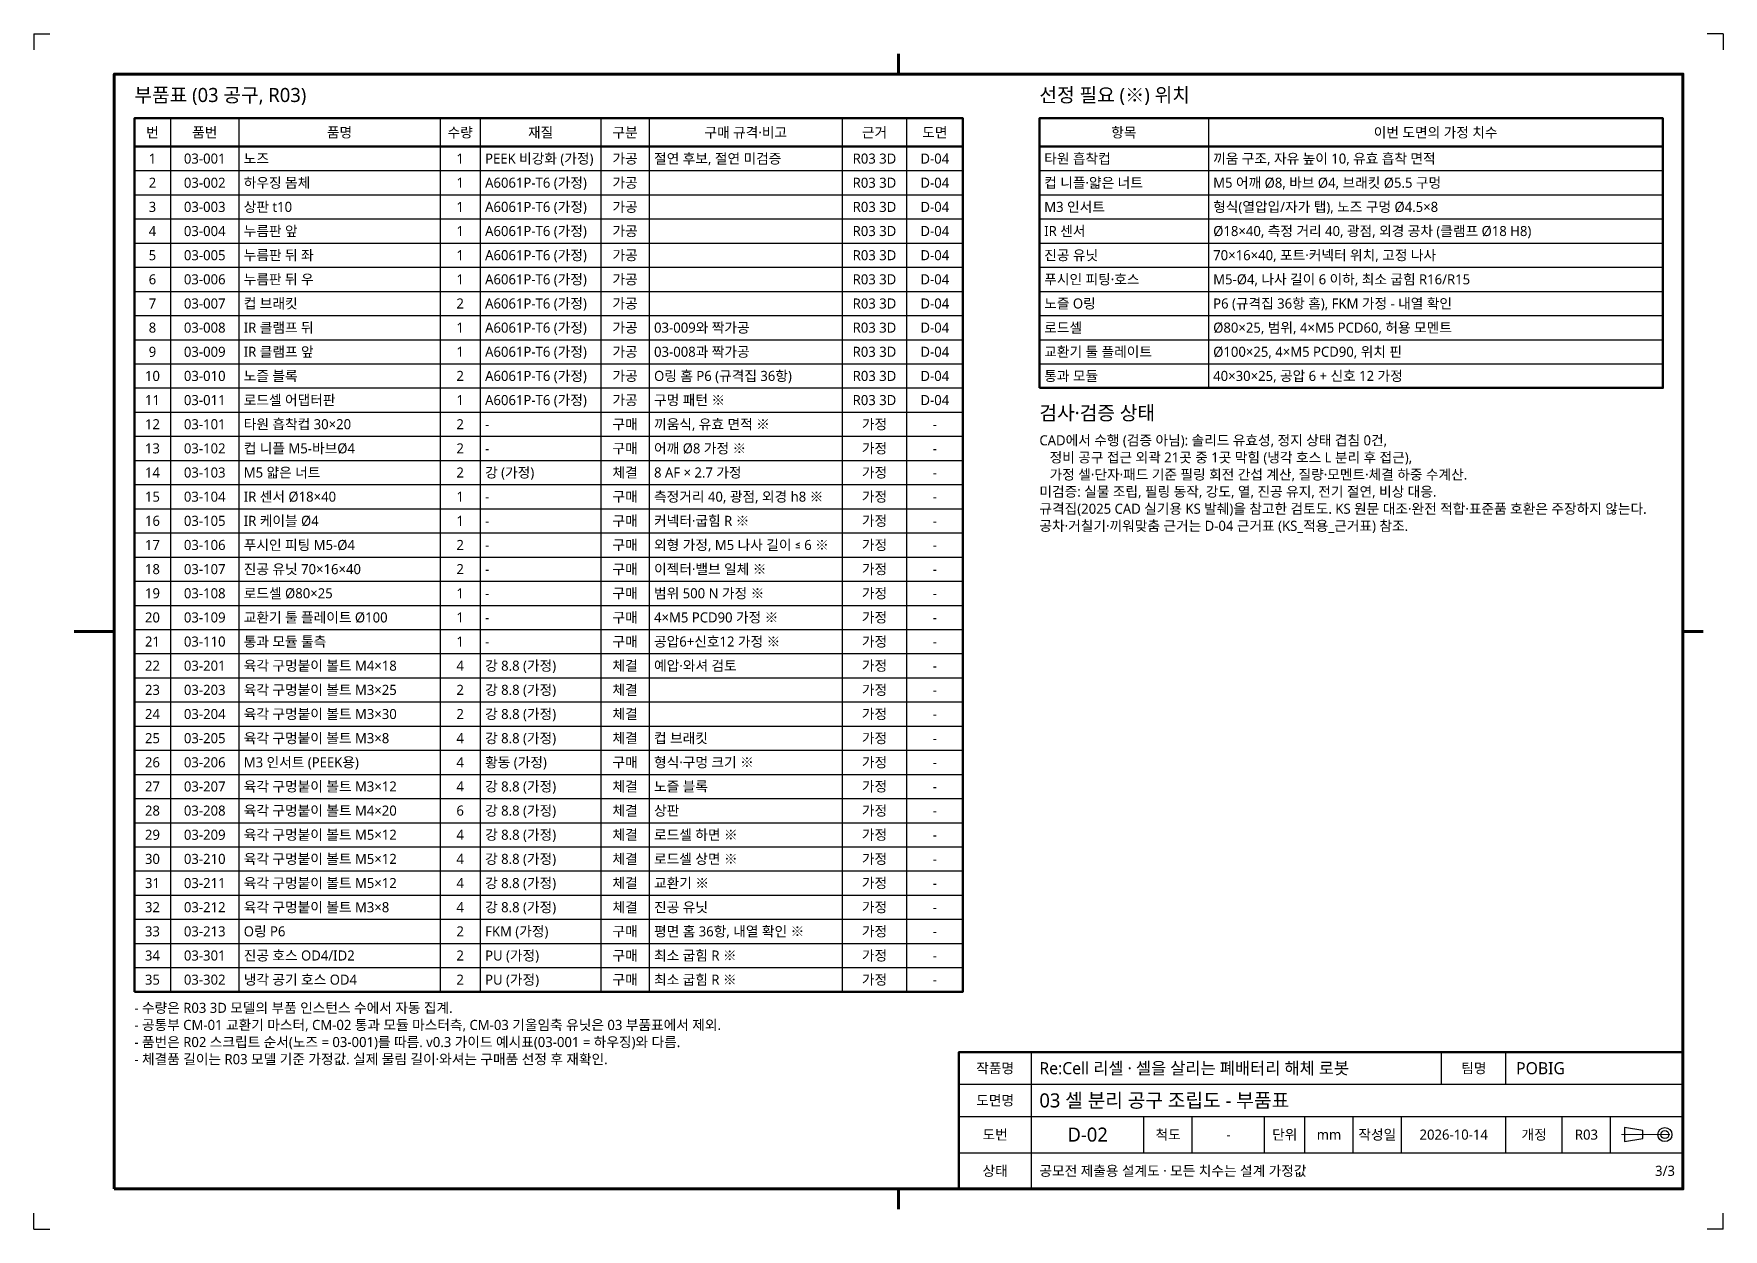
# Model space of a CAD drawing. Header units: millimetres. Extents: x 0 to 1800, y -680 to 297.
# Drawn here: x 1380 to 1800, y 0 to 297 of the extents above; entities that cross this region are included whole.
import ezdxf
from ezdxf.enums import TextEntityAlignment as Align

# ---------------------------------------------------------------- set-up
doc = ezdxf.new("R2010")
doc.units = ezdxf.units.MM
doc.linetypes.add('KS_CENTER', pattern=[17, 12, -2, 1, -2])
for name, color, linetype, lineweight in [('CENTER', 1, 'KS_CENTER', 18), ('FRAME', 7, 'Continuous', 70), ('SYMBOL', 7, 'Continuous', 25), ('TABLE', 7, 'Continuous', 25), ('TABLE_THK', 7, 'Continuous', 50), ('TEXT', 7, 'Continuous', 25)]:
    doc.layers.add(name, color=color, linetype=linetype, lineweight=lineweight)
doc.styles.add('KS', font='malgun.ttf')

# ---------------------------------------------------------------- blocks, each defined once
blk = doc.blocks.new('D-02_R03_3of3')
at = {"layer": 'CENTER'}
blk.add_line((394.75, 23.5), (408, 23.5), dxfattribs=at)
at = {"layer": 'FRAME'}
for p, q in [((215, 287), (215, 292)), ((20, 148.5), (10, 148.5)), ((410, 148.5), (415, 148.5)), ((215, 10), (215, 5))]:
    blk.add_line(p, q, dxfattribs=at)
blk.add_lwpolyline([(20, 10), (410, 10), (410, 287), (20, 287)], close=True, dxfattribs=at)
at = {"layer": 'SYMBOL'}
blk.add_lwpolyline([(395.5, 21.75), (400, 22.5), (400, 24.5), (395.5, 25.25)], close=True, dxfattribs=at)
for radius in [1.75, 1]:
    blk.add_circle((405.5, 23.5), radius, dxfattribs=at)
at = {"layer": 'TABLE'}
for p, q in [((0, 297), (4, 297)), ((0, 297), (0, 293)), ((420, 297), (416, 297)), ((420, 297), (420, 293)), ((34, 276), (34, 59)), ((51, 276), (51, 59)), ((101, 276), (101, 59)), ((111, 276), (111, 59)), ((141, 276), (141, 59)), ((153, 276), (153, 59)), ((201, 276), (201, 59)), ((217, 276), (217, 59)), ((292, 276), (292, 209)), ((25, 263), (231, 263)), ((250, 263), (405, 263)), ((25, 257), (231, 257)), ((250, 257), (405, 257)), ((25, 251), (231, 251)), ((250, 251), (405, 251)), ((25, 245), (231, 245)), ((250, 245), (405, 245)), ((25, 239), (231, 239)), ((250, 239), (405, 239)), ((25, 233), (231, 233)), ((250, 233), (405, 233)), ((25, 227), (231, 227)), ((250, 227), (405, 227)), ((25, 221), (231, 221)), ((250, 221), (405, 221)), ((25, 215), (231, 215)), ((250, 215), (405, 215)), ((25, 209), (231, 209)), ((250, 209), (405, 209)), ((25, 203), (231, 203)), ((25, 197), (231, 197)), ((25, 191), (231, 191)), ((25, 185), (231, 185)), ((25, 179), (231, 179)), ((25, 173), (231, 173)), ((25, 167), (231, 167)), ((25, 161), (231, 161)), ((25, 155), (231, 155)), ((25, 149), (231, 149)), ((25, 143), (231, 143)), ((25, 137), (231, 137)), ((25, 131), (231, 131)), ((25, 125), (231, 125)), ((25, 119), (231, 119)), ((25, 113), (231, 113)), ((25, 107), (231, 107)), ((25, 101), (231, 101)), ((25, 95), (231, 95)), ((25, 89), (231, 89)), ((25, 83), (231, 83)), ((25, 77), (231, 77)), ((25, 71), (231, 71)), ((25, 65), (231, 65)), ((25, 59), (231, 59)), ((248, 36), (248, 44)), ((350, 36), (350, 44)), ((366, 36), (366, 44)), ((230, 36), (410, 36)), ((248, 28), (248, 36)), ((230, 28), (410, 28)), ((248, 19), (248, 28)), ((276, 19), (276, 28)), ((288, 19), (288, 28)), ((306, 19), (306, 28)), ((316, 19), (316, 28)), ((328, 19), (328, 28)), ((340, 19), (340, 28)), ((366, 19), (366, 28)), ((380, 19), (380, 28)), ((392, 19), (392, 28)), ((230, 19), (410, 19)), ((248, 10), (248, 19)), ((0, 0), (0, 4)), ((0, 0), (4, 0)), ((420, 0), (416, 0)), ((420, 0), (420, 4))]:
    blk.add_line(p, q, dxfattribs=at)
at = {"layer": 'TABLE_THK'}
for p, q in [((25, 269), (231, 269)), ((250, 269), (405, 269))]:
    blk.add_line(p, q, dxfattribs=at)
for points in [[(25, 59), (231, 59), (231, 276), (25, 276)], [(250, 209), (405, 209), (405, 276), (250, 276)], [(230, 10), (410, 10), (410, 44), (230, 44)]]:
    blk.add_lwpolyline(points, close=True, dxfattribs=at)
at = {"layer": 'TEXT', "style": 'KS'}
for s, height, p in [('부품표 (03 공구, R03)', 3.5, (25, 279)), ('선정 필요 (※) 위치', 3.5, (250, 279)), ('검사·검증 상태', 3.5, (250, 200)), ('CAD에서 수행 (검증 아님): 솔리드 유효성, 정지 상태 겹침 0건,', 2.5, (250, 194)), ('   정비 공구 접근 외곽 21곳 중 1곳 막힘 (냉각 호스 L 분리 후 접근),', 2.5, (250, 189.75)), ('   가정 셀·단자·패드 기준 필링 회전 간섭 계산, 질량·모멘트·체결 하중 수계산.', 2.5, (250, 185.5)), ('미검증: 실물 조립, 필링 동작, 강도, 열, 진공 유지, 전기 절연, 비상 대응.', 2.5, (250, 181.25)), ('규격집(2025 CAD 실기용 KS 발췌)을 참고한 검토도. KS 원문 대조·완전 적합·표준품 호환은 주장하지 않는다.', 2.5, (250, 177)), ('공차·거칠기·끼워맞춤 근거는 D-04 근거표 (KS_적용_근거표) 참조.', 2.5, (250, 172.75)), ('- 수량은 R03 3D 모델의 부품 인스턴스 수에서 자동 집계.', 2.5, (25, 53)), ('- 공통부 CM-01 교환기 마스터, CM-02 통과 모듈 마스터측, CM-03 기울임축 유닛은 03 부품표에서 제외.', 2.5, (25, 48.75)), ('- 품번은 R02 스크립트 순서(노즈 = 03-001)를 따름. v0.3 가이드 예시표(03-001 = 하우징)와 다름.', 2.5, (25, 44.5)), ('- 체결품 길이는 R03 모델 기준 가정값. 실제 물림 길이·와셔는 구매품 선정 후 재확인.', 2.5, (25, 40.25))]:
    blk.add_text(s, height=height, dxfattribs=at).set_placement(p, align=Align.BOTTOM_LEFT)
for s, height, p in [('번', 2.5, (29.5, 272.5)), ('품번', 2.5, (42.5, 272.5)), ('품명', 2.5, (76, 272.5)), ('수량', 2.5, (106, 272.5)), ('재질', 2.5, (126, 272.5)), ('구분', 2.5, (147, 272.5)), ('구매 규격·비고', 2.5, (177, 272.5)), ('근거', 2.5, (209, 272.5)), ('도면', 2.5, (224, 272.5)), ('항목', 2.5, (271, 272.5)), ('이번 도면의 가정 치수', 2.5, (348.5, 272.5)), ('1', 2.5, (29.5, 266)), ('03-001', 2.5, (42.5, 266)), ('1', 2.5, (106, 266)), ('가공', 2.5, (147, 266)), ('R03 3D', 2.5, (209, 266)), ('D-04', 2.5, (224, 266)), ('2', 2.5, (29.5, 260)), ('03-002', 2.5, (42.5, 260)), ('1', 2.5, (106, 260)), ('가공', 2.5, (147, 260)), ('R03 3D', 2.5, (209, 260)), ('D-04', 2.5, (224, 260)), ('3', 2.5, (29.5, 254)), ('03-003', 2.5, (42.5, 254)), ('1', 2.5, (106, 254)), ('가공', 2.5, (147, 254)), ('R03 3D', 2.5, (209, 254)), ('D-04', 2.5, (224, 254)), ('4', 2.5, (29.5, 248)), ('03-004', 2.5, (42.5, 248)), ('1', 2.5, (106, 248)), ('가공', 2.5, (147, 248)), ('R03 3D', 2.5, (209, 248)), ('D-04', 2.5, (224, 248)), ('5', 2.5, (29.5, 242)), ('03-005', 2.5, (42.5, 242)), ('1', 2.5, (106, 242)), ('가공', 2.5, (147, 242)), ('R03 3D', 2.5, (209, 242)), ('D-04', 2.5, (224, 242)), ('6', 2.5, (29.5, 236)), ('03-006', 2.5, (42.5, 236)), ('1', 2.5, (106, 236)), ('가공', 2.5, (147, 236)), ('R03 3D', 2.5, (209, 236)), ('D-04', 2.5, (224, 236)), ('7', 2.5, (29.5, 230)), ('03-007', 2.5, (42.5, 230)), ('2', 2.5, (106, 230)), ('가공', 2.5, (147, 230)), ('R03 3D', 2.5, (209, 230)), ('D-04', 2.5, (224, 230)), ('8', 2.5, (29.5, 224)), ('03-008', 2.5, (42.5, 224)), ('1', 2.5, (106, 224)), ('가공', 2.5, (147, 224)), ('R03 3D', 2.5, (209, 224)), ('D-04', 2.5, (224, 224)), ('9', 2.5, (29.5, 218)), ('03-009', 2.5, (42.5, 218)), ('1', 2.5, (106, 218)), ('가공', 2.5, (147, 218)), ('R03 3D', 2.5, (209, 218)), ('D-04', 2.5, (224, 218)), ('10', 2.5, (29.5, 212)), ('03-010', 2.5, (42.5, 212)), ('2', 2.5, (106, 212)), ('가공', 2.5, (147, 212)), ('R03 3D', 2.5, (209, 212)), ('D-04', 2.5, (224, 212)), ('11', 2.5, (29.5, 206)), ('03-011', 2.5, (42.5, 206)), ('1', 2.5, (106, 206)), ('가공', 2.5, (147, 206)), ('R03 3D', 2.5, (209, 206)), ('D-04', 2.5, (224, 206)), ('12', 2.5, (29.5, 200)), ('03-101', 2.5, (42.5, 200)), ('2', 2.5, (106, 200)), ('구매', 2.5, (147, 200)), ('가정', 2.5, (209, 200)), ('-', 2.5, (224, 200)), ('13', 2.5, (29.5, 194)), ('03-102', 2.5, (42.5, 194)), ('2', 2.5, (106, 194)), ('구매', 2.5, (147, 194)), ('가정', 2.5, (209, 194)), ('-', 2.5, (224, 194)), ('14', 2.5, (29.5, 188)), ('03-103', 2.5, (42.5, 188)), ('2', 2.5, (106, 188)), ('체결', 2.5, (147, 188)), ('가정', 2.5, (209, 188)), ('-', 2.5, (224, 188)), ('15', 2.5, (29.5, 182)), ('03-104', 2.5, (42.5, 182)), ('1', 2.5, (106, 182)), ('구매', 2.5, (147, 182)), ('가정', 2.5, (209, 182)), ('-', 2.5, (224, 182)), ('16', 2.5, (29.5, 176)), ('03-105', 2.5, (42.5, 176)), ('1', 2.5, (106, 176)), ('구매', 2.5, (147, 176)), ('가정', 2.5, (209, 176)), ('-', 2.5, (224, 176)), ('17', 2.5, (29.5, 170)), ('03-106', 2.5, (42.5, 170)), ('2', 2.5, (106, 170)), ('구매', 2.5, (147, 170)), ('가정', 2.5, (209, 170)), ('-', 2.5, (224, 170)), ('18', 2.5, (29.5, 164)), ('03-107', 2.5, (42.5, 164)), ('2', 2.5, (106, 164)), ('구매', 2.5, (147, 164)), ('가정', 2.5, (209, 164)), ('-', 2.5, (224, 164)), ('19', 2.5, (29.5, 158)), ('03-108', 2.5, (42.5, 158)), ('1', 2.5, (106, 158)), ('구매', 2.5, (147, 158)), ('가정', 2.5, (209, 158)), ('-', 2.5, (224, 158)), ('20', 2.5, (29.5, 152)), ('03-109', 2.5, (42.5, 152)), ('1', 2.5, (106, 152)), ('구매', 2.5, (147, 152)), ('가정', 2.5, (209, 152)), ('-', 2.5, (224, 152)), ('21', 2.5, (29.5, 146)), ('03-110', 2.5, (42.5, 146)), ('1', 2.5, (106, 146)), ('구매', 2.5, (147, 146)), ('가정', 2.5, (209, 146)), ('-', 2.5, (224, 146)), ('22', 2.5, (29.5, 140)), ('03-201', 2.5, (42.5, 140)), ('4', 2.5, (106, 140)), ('체결', 2.5, (147, 140)), ('가정', 2.5, (209, 140)), ('-', 2.5, (224, 140)), ('23', 2.5, (29.5, 134)), ('03-203', 2.5, (42.5, 134)), ('2', 2.5, (106, 134)), ('체결', 2.5, (147, 134)), ('가정', 2.5, (209, 134)), ('-', 2.5, (224, 134)), ('24', 2.5, (29.5, 128)), ('03-204', 2.5, (42.5, 128)), ('2', 2.5, (106, 128)), ('체결', 2.5, (147, 128)), ('가정', 2.5, (209, 128)), ('-', 2.5, (224, 128)), ('25', 2.5, (29.5, 122)), ('03-205', 2.5, (42.5, 122)), ('4', 2.5, (106, 122)), ('체결', 2.5, (147, 122)), ('가정', 2.5, (209, 122)), ('-', 2.5, (224, 122)), ('26', 2.5, (29.5, 116)), ('03-206', 2.5, (42.5, 116)), ('4', 2.5, (106, 116)), ('구매', 2.5, (147, 116)), ('가정', 2.5, (209, 116)), ('-', 2.5, (224, 116)), ('27', 2.5, (29.5, 110)), ('03-207', 2.5, (42.5, 110)), ('4', 2.5, (106, 110)), ('체결', 2.5, (147, 110)), ('가정', 2.5, (209, 110)), ('-', 2.5, (224, 110)), ('28', 2.5, (29.5, 104)), ('03-208', 2.5, (42.5, 104)), ('6', 2.5, (106, 104)), ('체결', 2.5, (147, 104)), ('가정', 2.5, (209, 104)), ('-', 2.5, (224, 104)), ('29', 2.5, (29.5, 98)), ('03-209', 2.5, (42.5, 98)), ('4', 2.5, (106, 98)), ('체결', 2.5, (147, 98)), ('가정', 2.5, (209, 98)), ('-', 2.5, (224, 98)), ('30', 2.5, (29.5, 92)), ('03-210', 2.5, (42.5, 92)), ('4', 2.5, (106, 92)), ('체결', 2.5, (147, 92)), ('가정', 2.5, (209, 92)), ('-', 2.5, (224, 92)), ('31', 2.5, (29.5, 86)), ('03-211', 2.5, (42.5, 86)), ('4', 2.5, (106, 86)), ('체결', 2.5, (147, 86)), ('가정', 2.5, (209, 86)), ('-', 2.5, (224, 86)), ('32', 2.5, (29.5, 80)), ('03-212', 2.5, (42.5, 80)), ('4', 2.5, (106, 80)), ('체결', 2.5, (147, 80)), ('가정', 2.5, (209, 80)), ('-', 2.5, (224, 80)), ('33', 2.5, (29.5, 74)), ('03-213', 2.5, (42.5, 74)), ('2', 2.5, (106, 74)), ('구매', 2.5, (147, 74)), ('가정', 2.5, (209, 74)), ('-', 2.5, (224, 74)), ('34', 2.5, (29.5, 68)), ('03-301', 2.5, (42.5, 68)), ('2', 2.5, (106, 68)), ('구매', 2.5, (147, 68)), ('가정', 2.5, (209, 68)), ('-', 2.5, (224, 68)), ('35', 2.5, (29.5, 62)), ('03-302', 2.5, (42.5, 62)), ('2', 2.5, (106, 62)), ('구매', 2.5, (147, 62)), ('가정', 2.5, (209, 62)), ('-', 2.5, (224, 62)), ('작품명', 2.5, (239, 40)), ('팀명', 2.5, (358, 40)), ('도면명', 2.5, (239, 32)), ('D-02', 3.5, (262, 23.5)), ('도번', 2.5, (239, 23.5)), ('척도', 2.5, (282, 23.5)), ('-', 2.5, (297, 23.5)), ('단위', 2.5, (311, 23.5)), ('mm', 2.5, (322, 23.5)), ('작성일', 2.5, (334, 23.5)), ('2026-10-14', 2.5, (353, 23.5)), ('개정', 2.5, (373, 23.5)), ('R03', 2.5, (386, 23.5)), ('상태', 2.5, (239, 14.5))]:
    blk.add_text(s, height=height, dxfattribs=at).set_placement(p, align=Align.MIDDLE_CENTER)
for s, height, p in [('노즈', 2.5, (52.2, 266)), ('PEEK 비강화 (가정)', 2.5, (112.2, 266)), ('절연 후보, 절연 미검증', 2.5, (154.2, 266)), ('타원 흡착컵', 2.5, (251.2, 266)), ('끼움 구조, 자유 높이 10, 유효 흡착 면적', 2.5, (293.2, 266)), ('하우징 몸체', 2.5, (52.2, 260)), ('A6061P-T6 (가정)', 2.5, (112.2, 260)), ('컵 니플·얇은 너트', 2.5, (251.2, 260)), ('M5 어깨 Ø8, 바브 Ø4, 브래킷 Ø5.5 구멍', 2.5, (293.2, 260)), ('상판 t10', 2.5, (52.2, 254)), ('A6061P-T6 (가정)', 2.5, (112.2, 254)), ('M3 인서트', 2.5, (251.2, 254)), ('형식(열압입/자가 탭), 노즈 구멍 Ø4.5×8', 2.5, (293.2, 254)), ('누름판 앞', 2.5, (52.2, 248)), ('A6061P-T6 (가정)', 2.5, (112.2, 248)), ('IR 센서', 2.5, (251.2, 248)), ('Ø18×40, 측정 거리 40, 광점, 외경 공차 (클램프 Ø18 H8)', 2.5, (293.2, 248)), ('누름판 뒤 좌', 2.5, (52.2, 242)), ('A6061P-T6 (가정)', 2.5, (112.2, 242)), ('진공 유닛', 2.5, (251.2, 242)), ('70×16×40, 포트·커넥터 위치, 고정 나사', 2.5, (293.2, 242)), ('누름판 뒤 우', 2.5, (52.2, 236)), ('A6061P-T6 (가정)', 2.5, (112.2, 236)), ('푸시인 피팅·호스', 2.5, (251.2, 236)), ('M5-Ø4, 나사 길이 6 이하, 최소 굽힘 R16/R15', 2.5, (293.2, 236)), ('컵 브래킷', 2.5, (52.2, 230)), ('A6061P-T6 (가정)', 2.5, (112.2, 230)), ('노즐 O링', 2.5, (251.2, 230)), ('P6 (규격집 36항 홈), FKM 가정 - 내열 확인', 2.5, (293.2, 230)), ('IR 클램프 뒤', 2.5, (52.2, 224)), ('A6061P-T6 (가정)', 2.5, (112.2, 224)), ('03-009와 짝가공', 2.5, (154.2, 224)), ('로드셀', 2.5, (251.2, 224)), ('Ø80×25, 범위, 4×M5 PCD60, 허용 모멘트', 2.5, (293.2, 224)), ('IR 클램프 앞', 2.5, (52.2, 218)), ('A6061P-T6 (가정)', 2.5, (112.2, 218)), ('03-008과 짝가공', 2.5, (154.2, 218)), ('교환기 툴 플레이트', 2.5, (251.2, 218)), ('Ø100×25, 4×M5 PCD90, 위치 핀', 2.5, (293.2, 218)), ('노즐 블록', 2.5, (52.2, 212)), ('A6061P-T6 (가정)', 2.5, (112.2, 212)), ('O링 홈 P6 (규격집 36항)', 2.5, (154.2, 212)), ('통과 모듈', 2.5, (251.2, 212)), ('40×30×25, 공압 6 + 신호 12 가정', 2.5, (293.2, 212)), ('로드셀 어댑터판', 2.5, (52.2, 206)), ('A6061P-T6 (가정)', 2.5, (112.2, 206)), ('구멍 패턴 ※', 2.5, (154.2, 206)), ('타원 흡착컵 30×20', 2.5, (52.2, 200)), ('-', 2.5, (112.2, 200)), ('끼움식, 유효 면적 ※', 2.5, (154.2, 200)), ('컵 니플 M5-바브Ø4', 2.5, (52.2, 194)), ('-', 2.5, (112.2, 194)), ('어깨 Ø8 가정 ※', 2.5, (154.2, 194)), ('M5 얇은 너트', 2.5, (52.2, 188)), ('강 (가정)', 2.5, (112.2, 188)), ('8 AF × 2.7 가정', 2.5, (154.2, 188)), ('IR 센서 Ø18×40', 2.5, (52.2, 182)), ('-', 2.5, (112.2, 182)), ('측정거리 40, 광점, 외경 h8 ※', 2.5, (154.2, 182)), ('IR 케이블 Ø4', 2.5, (52.2, 176)), ('커넥터·굽힘 R ※', 2.5, (154.2, 176)), ('-', 2.5, (112.2, 176)), ('푸시인 피팅 M5-Ø4', 2.5, (52.2, 170)), ('-', 2.5, (112.2, 170)), ('외형 가정, M5 나사 길이 ≤ 6 ※', 2.5, (154.2, 170)), ('진공 유닛 70×16×40', 2.5, (52.2, 164)), ('-', 2.5, (112.2, 164)), ('이젝터·밸브 일체 ※', 2.5, (154.2, 164)), ('로드셀 Ø80×25', 2.5, (52.2, 158)), ('-', 2.5, (112.2, 158)), ('범위 500 N 가정 ※', 2.5, (154.2, 158)), ('교환기 툴 플레이트 Ø100', 2.5, (52.2, 152)), ('-', 2.5, (112.2, 152)), ('4×M5 PCD90 가정 ※', 2.5, (154.2, 152)), ('통과 모듈 툴측', 2.5, (52.2, 146)), ('공압6+신호12 가정 ※', 2.5, (154.2, 146)), ('-', 2.5, (112.2, 146)), ('육각 구멍붙이 볼트 M4×18', 2.5, (52.2, 140)), ('강 8.8 (가정)', 2.5, (112.2, 140)), ('예압·와셔 검토', 2.5, (154.2, 140)), ('육각 구멍붙이 볼트 M3×25', 2.5, (52.2, 134)), ('강 8.8 (가정)', 2.5, (112.2, 134)), ('육각 구멍붙이 볼트 M3×30', 2.5, (52.2, 128)), ('강 8.8 (가정)', 2.5, (112.2, 128)), ('육각 구멍붙이 볼트 M3×8', 2.5, (52.2, 122)), ('강 8.8 (가정)', 2.5, (112.2, 122)), ('컵 브래킷', 2.5, (154.2, 122)), ('M3 인서트 (PEEK용)', 2.5, (52.2, 116)), ('황동 (가정)', 2.5, (112.2, 116)), ('형식·구멍 크기 ※', 2.5, (154.2, 116)), ('육각 구멍붙이 볼트 M3×12', 2.5, (52.2, 110)), ('강 8.8 (가정)', 2.5, (112.2, 110)), ('노즐 블록', 2.5, (154.2, 110)), ('육각 구멍붙이 볼트 M4×20', 2.5, (52.2, 104)), ('강 8.8 (가정)', 2.5, (112.2, 104)), ('상판', 2.5, (154.2, 104)), ('육각 구멍붙이 볼트 M5×12', 2.5, (52.2, 98)), ('강 8.8 (가정)', 2.5, (112.2, 98)), ('로드셀 하면 ※', 2.5, (154.2, 98)), ('육각 구멍붙이 볼트 M5×12', 2.5, (52.2, 92)), ('강 8.8 (가정)', 2.5, (112.2, 92)), ('로드셀 상면 ※', 2.5, (154.2, 92)), ('육각 구멍붙이 볼트 M5×12', 2.5, (52.2, 86)), ('강 8.8 (가정)', 2.5, (112.2, 86)), ('교환기 ※', 2.5, (154.2, 86)), ('육각 구멍붙이 볼트 M3×8', 2.5, (52.2, 80)), ('강 8.8 (가정)', 2.5, (112.2, 80)), ('진공 유닛', 2.5, (154.2, 80)), ('평면 홈 36항, 내열 확인 ※', 2.5, (154.2, 74)), ('O링 P6', 2.5, (52.2, 74)), ('FKM (가정)', 2.5, (112.2, 74)), ('진공 호스 OD4/ID2', 2.5, (52.2, 68)), ('PU (가정)', 2.5, (112.2, 68)), ('최소 굽힘 R ※', 2.5, (154.2, 68)), ('냉각 공기 호스 OD4', 2.5, (52.2, 62)), ('PU (가정)', 2.5, (112.2, 62)), ('최소 굽힘 R ※', 2.5, (154.2, 62)), ('Re:Cell 리셀 · 셀을 살리는 폐배터리 해체 로봇', 3, (250, 40)), ('POBIG', 3, (368.52, 40)), ('03 셀 분리 공구 조립도 - 부품표', 3.5, (250, 32)), ('공모전 제출용 설계도 · 모든 치수는 설계 가정값', 2.5, (250, 14.5))]:
    blk.add_text(s, height=height, dxfattribs=at).set_placement(p, align=Align.MIDDLE_LEFT)
blk.add_text('3/3', height=2.5, dxfattribs=at).set_placement((408, 14.5), align=Align.MIDDLE_RIGHT)

msp = doc.modelspace()

# ---------------------------------------------------------------- block references
msp.add_blockref('D-02_R03_3of3', (1380, 0))

doc.saveas('drawing.dxf')
